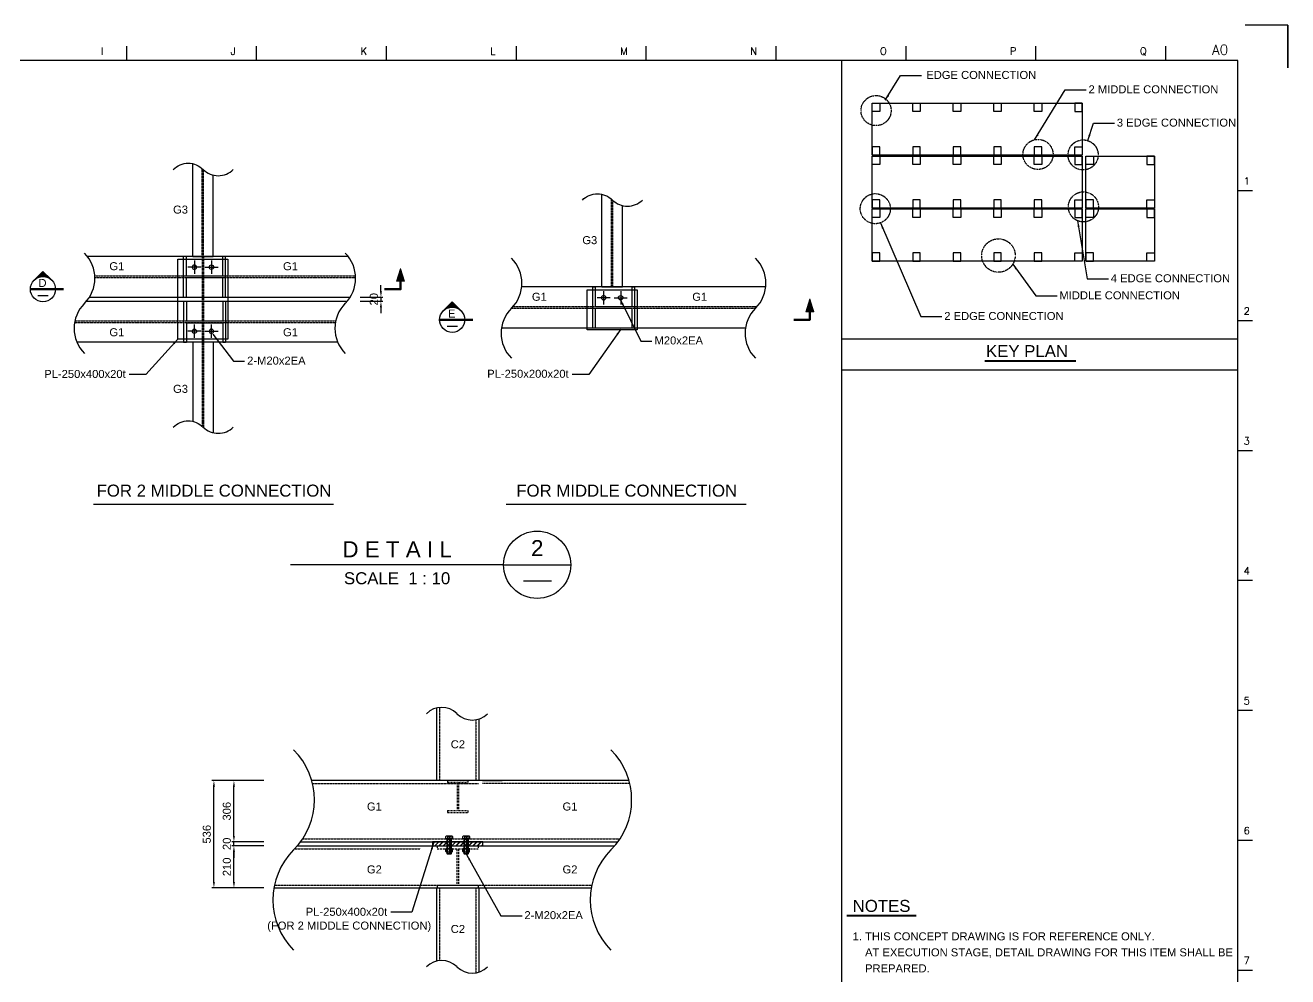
# Model space of a CAD drawing. Header units: millimetres. Extents: x 415966 to 487306, y -108951 to -17325.
# Drawn here: x 428319 to 434627, y -105294 to -100541 of the extents above; entities that cross this region are included whole.
import ezdxf
from ezdxf.enums import TextEntityAlignment as Align

# ---------------------------------------------------------------- set-up
doc = ezdxf.new("R2010")
doc.units = ezdxf.units.MM
doc.header["$LTSCALE"] = 2
for name, pattern in [('CENTER', [2, 1.25, -0.25, 0.25, -0.25]), ('CENTER1', [23.5, 20, -1.25, 1, -1.25]), ('HIDDEN', [0.375, 0.25, -0.125]), ('PHANTOM2', [31.75, 15.875, -3.175, 3.175, -3.175, 3.175, -3.175])]:
    doc.linetypes.add(name, pattern=pattern)
doc.layers.get('Defpoints').update_dxf_attribs({"color": 250})
for name, color, linetype in [('C_BLOCK', 7, 'Continuous'), ('C_CEN', 1, 'CENTER'), ('C_COLUMN-01', 2, 'Continuous'), ('C_GIRDER', 2, 'Continuous'), ('C_HAT', 253, 'Continuous'), ('C_TEXT_01', 2, 'Continuous'), ('CEN', 1, 'CENTER1'), ('DIM-SCALE', 7, 'Continuous'), ('finish', 1, 'Continuous'), ('TAN-TIT', 30, 'Continuous'), ('TITLE', 7, 'Continuous'), ('나사산', 1, 'Continuous'), ('중심선', 1, 'CENTER')]:
    doc.layers.add(name, color=color, linetype=linetype)
doc.styles.add('Arial', font='arial.ttf')
doc.styles.add('COM', font='COMPLEX', dxfattribs={"height": 5})
doc.dimstyles.new('일반도면_0010', dxfattribs={"dimtxt": 40, "dimasz": 30, "dimexe": 10, "dimexo": 50, "dimgap": 15, "dimtad": 1, "dimdec": 0, "dimzin": 0, "dimdsep": 46, "dimtxsty": 'Arial', "dimcen": -50, "dimclrd": 7, "dimclre": 7, "dimclrt": 2, "dimadec": 8, "dimazin": 0, "dimtfac": 1, "dimtdec": 0, "dimtix": 1, "dimtmove": 2, "dimatfit": 3, "dimfxl": 1, "dimtolj": 1, "dimtzin": 0, "dimarcsym": 0})

# ---------------------------------------------------------------- blocks, each defined once
blk = doc.blocks.new('BORDER')
at = {"layer": 'TAN-TIT', "linetype": 'Continuous'}
for p, q in [((23780, 16820), (23356, 16820)), ((23780, 16396), (23780, 16820)), ((23780, 16820), (23780, 16396))]:
    blk.add_line(p, q, dxfattribs=at)
at = {"layer": 'TAN-TIT'}
for p, q in [((12178, 16468), (12178, 16612)), ((13476, 16468), (13476, 16612)), ((14774, 16468), (14774, 16612)), ((16072, 16468), (16072, 16612)), ((17370, 16468), (17370, 16612)), ((18668, 16468), (18668, 16612)), ((19966, 16468), (19966, 16612)), ((21263, 16468), (21263, 16612)), ((22561, 16468), (22561, 16612)), ((23282, 16468), (498, 16468)), ((19324, 4632), (19324, 16468)), ((23282, 352), (23282, 16468)), ((23282, 15170), (23427, 15170)), ((23282, 13872), (23427, 13872)), ((23282, 12574), (23427, 12574)), ((23282, 11277), (23427, 11277)), ((23282, 9979), (23427, 9979)), ((23282, 8681), (23427, 8681)), ((23282, 7383), (23427, 7383))]:
    blk.add_line(p, q, dxfattribs=at)
at = {"layer": 'TAN-TIT', "style": 'COM'}
for s, height, p in [('I', 72.1, (11919, 16526)), ('J', 72.1, (13217, 16526)), ('K', 72.1, (14515, 16526)), ('L', 72.1, (15812, 16526)), ('M', 72.1, (17110, 16526)), ('N', 72.1, (18408, 16526)), ('O', 72.1, (19706, 16526)), ('P', 72.1, (21004, 16526)), ('Q', 72.1, (22302, 16526)), ('A0', 100, (23023, 16526)), ('1', 72.1, (23340, 15228)), ('2', 72.1, (23340, 13930)), ('3', 72.1, (23340, 12632)), ('4', 72.1, (23340, 11334)), ('5', 72.1, (23340, 10036)), ('6', 72.1, (23340, 8739)), ('7', 72.1, (23340, 7441))]:
    blk.add_text(s, height=height, dxfattribs=at).set_placement(p)
blk = doc.blocks.new('MS')
at = {"layer": 'C_BLOCK', "color": 1, "linetype": 'Continuous', "lineweight": 13}
for p, q in [((-8.67, 3.56), (-7, 8.89)), ((-8.58, 3.62), (-7, 8.68)), ((-8.5, 3.69), (-7, 8.47)), ((-8.41, 3.75), (-7, 8.26)), ((-8.33, 3.81), (-7, 8.06)), ((-8.24, 3.87), (-7, 7.85)), ((-8.16, 3.94), (-7, 7.64)), ((-8.07, 4), (-7, 7.43)), ((-7.99, 4.06), (-7, 7.22)), ((-7.9, 4.12), (-7, 7.01)), ((-7.82, 4.19), (-7, 6.8)), ((-7.73, 4.25), (-7, 6.59)), ((-7.65, 4.31), (-7, 6.39)), ((-7.56, 4.37), (-7, 6.18)), ((-7.48, 4.43), (-7, 5.97)), ((-7.39, 4.5), (-7, 5.76)), ((-7.31, 4.56), (-7, 5.55)), ((-7, 8.89), (-5.33, 3.56)), ((-7, 8.68), (-5.42, 3.62)), ((-7, 8.47), (-5.5, 3.69)), ((-7, 8.26), (-5.59, 3.75)), ((-7, 8.06), (-5.67, 3.81)), ((-7, 7.85), (-5.76, 3.87)), ((-7, 7.64), (-5.84, 3.94)), ((-7, 7.43), (-5.93, 4)), ((-7, 7.22), (-6.01, 4.06)), ((-7, 7.01), (-6.1, 4.12)), ((-7, 6.8), (-6.18, 4.19)), ((-7, 6.59), (-6.27, 4.25)), ((-7, 6.39), (-6.35, 4.31)), ((-7, 6.18), (-6.44, 4.37)), ((-7, 5.97), (-6.52, 4.43)), ((-7, 5.76), (-6.61, 4.5)), ((-7, 5.55), (-6.69, 4.56)), ((-5.33, 3.56), (-8.67, 3.56)), ((-5.42, 3.62), (-8.58, 3.62)), ((-5.5, 3.69), (-8.5, 3.69)), ((-5.59, 3.75), (-8.41, 3.75)), ((-5.67, 3.81), (-8.33, 3.81)), ((-5.76, 3.87), (-8.24, 3.87)), ((-5.84, 3.94), (-8.16, 3.94)), ((-5.93, 4), (-8.07, 4)), ((-6.01, 4.06), (-7.99, 4.06)), ((-6.1, 4.12), (-7.9, 4.12)), ((-6.18, 4.19), (-7.82, 4.19)), ((-6.27, 4.25), (-7.73, 4.25)), ((-6.35, 4.31), (-7.65, 4.31)), ((-6.44, 4.37), (-7.56, 4.37)), ((-6.52, 4.43), (-7.48, 4.43)), ((-6.61, 4.5), (-7.39, 4.5)), ((-6.69, 4.56), (-7.31, 4.56)), ((-7.22, 4.62), (-7, 5.34)), ((-6.78, 4.62), (-7.22, 4.62)), ((-7.14, 4.68), (-7, 5.13)), ((-6.86, 4.68), (-7.14, 4.68)), ((-7.06, 4.75), (-7, 4.92)), ((-6.94, 4.75), (-7.06, 4.75)), ((-7, 5.34), (-6.78, 4.62)), ((-7, 5.13), (-6.86, 4.68)), ((-7, 4.92), (-6.94, 4.75))]:
    blk.add_line(p, q, dxfattribs=at)
at = {"layer": 'C_BLOCK', "color": 3, "linetype": 'Continuous', "lineweight": 70, "flags": 128}
blk.add_lwpolyline([(-7, 3.5), (-7, 0), (0, 0)], dxfattribs=at)
at = {"layer": 'C_BLOCK', "color": 1, "linetype": 'Continuous', "lineweight": 13}
blk.add_3dface([(-8.75, 3.5), (-7, 9.1), (-5.25, 3.5)], dxfattribs=at)
blk = doc.blocks.new('A$C6AB61D0B')
at = {"layer": 'C_GIRDER'}
for p, q in [((-107.07, 14.2), (97.93, 14.2)), ((-107.07, 14.2), (-107.07, 0)), ((-107.07, 0), (-9.14, 0)), ((-9.14, 0), (-9.14, -181.6)), ((0, 0), (97.93, 0)), ((0, 0), (0, -181.6)), ((97.93, 14.2), (97.93, 0)), ((-107.07, -181.6), (-9.14, -181.6)), ((-107.07, -181.6), (-107.07, -195.8)), ((0, -181.6), (97.93, -181.6)), ((97.93, -181.6), (97.93, -195.8)), ((-107.07, -195.8), (97.93, -195.8))]:
    blk.add_line(p, q, dxfattribs=at)
blk = doc.blocks.new('A$C3695130B')
at = {"layer": 'C_TEXT_01'}
blk.add_circle((0, 0), 11, dxfattribs=at)
at = {"layer": 'CEN', "ltscale": 0.5}
for p, q in [((33, 0), (-33, 0)), ((0, -33), (0, 33))]:
    blk.add_line(p, q, dxfattribs=at)
blk = doc.blocks.new('*D309')
at = {"layer": 'Defpoints', "color": 0}
for p in [(429942, -101899.8), (429942, -101919.8), (430095.9, -101919.8)]:
    blk.add_point(p, dxfattribs=at)
at = {"layer": 'DIM-SCALE', "color": 7, "lineweight": -2}
for p, q in [((430095.9, -101869.8), (430095.9, -101839.8)), ((429992, -101899.8), (430105.9, -101899.8)), ((429992, -101919.8), (430105.9, -101919.8)), ((430095.9, -101899.8), (430095.9, -101919.8)), ((430095.9, -101949.8), (430095.9, -101979.8))]:
    blk.add_line(p, q, dxfattribs=at)
at = {"layer": 'DIM-SCALE', "color": 7}
for points in [[(430090.9, -101869.8), (430100.9, -101869.8), (430095.9, -101899.8)], [(430090.9, -101949.8), (430100.9, -101949.8), (430095.9, -101919.8)]]:
    blk.add_solid(points, dxfattribs=at)
at = {"layer": 'DIM-SCALE', "color": 2, "insert": (430060.5, -101909.8), "char_height": 40, "attachment_point": 5, "rotation": 90, "style": 'Arial'}
blk.add_mtext('\\A1;20', dxfattribs=at)
blk = doc.blocks.new('*D310')
at = {"layer": 'Defpoints', "color": 0}
for p in [(429361.4, -104639.9), (429561.4, -104639.9), (429561.4, -104849.9)]:
    blk.add_point(p, dxfattribs=at)
at = {"layer": 'DIM-SCALE', "color": 7, "lineweight": -2}
for p, q in [((429511.4, -104639.9), (429351.4, -104639.9)), ((429361.4, -104819.9), (429361.4, -104669.9)), ((429511.4, -104849.9), (429351.4, -104849.9))]:
    blk.add_line(p, q, dxfattribs=at)
at = {"layer": 'DIM-SCALE', "color": 7}
for points in [[(429356.4, -104669.9), (429366.4, -104669.9), (429361.4, -104639.9)], [(429356.4, -104819.9), (429366.4, -104819.9), (429361.4, -104849.9)]]:
    blk.add_solid(points, dxfattribs=at)
at = {"layer": 'DIM-SCALE', "color": 2, "insert": (429326, -104744.9), "char_height": 40, "attachment_point": 5, "rotation": 90, "style": 'Arial'}
blk.add_mtext('\\A1;210', dxfattribs=at)
blk = doc.blocks.new('*D311')
at = {"layer": 'Defpoints', "color": 0}
for p in [(429361.4, -104619.9), (429561.4, -104619.9), (429561.4, -104639.9)]:
    blk.add_point(p, dxfattribs=at)
at = {"layer": 'DIM-SCALE', "color": 7, "lineweight": -2}
for p, q in [((429361.4, -104589.9), (429361.4, -104559.9)), ((429511.4, -104619.9), (429351.4, -104619.9)), ((429511.4, -104639.9), (429351.4, -104639.9)), ((429361.4, -104639.9), (429361.4, -104619.9)), ((429361.4, -104669.9), (429361.4, -104699.9))]:
    blk.add_line(p, q, dxfattribs=at)
at = {"layer": 'DIM-SCALE', "color": 7}
for points in [[(429356.4, -104589.9), (429366.4, -104589.9), (429361.4, -104619.9)], [(429356.4, -104669.9), (429366.4, -104669.9), (429361.4, -104639.9)]]:
    blk.add_solid(points, dxfattribs=at)
at = {"layer": 'DIM-SCALE', "color": 2, "insert": (429326, -104629.9), "char_height": 40, "attachment_point": 5, "rotation": 90, "style": 'Arial'}
blk.add_mtext('\\A1;20', dxfattribs=at)
blk = doc.blocks.new('*D312')
at = {"layer": 'Defpoints', "color": 0}
for p in [(429361.4, -104313.9), (429561.4, -104313.9), (429561.4, -104619.9)]:
    blk.add_point(p, dxfattribs=at)
at = {"layer": 'DIM-SCALE', "color": 7, "lineweight": -2}
for p, q in [((429511.4, -104313.9), (429351.4, -104313.9)), ((429361.4, -104589.9), (429361.4, -104343.9)), ((429511.4, -104619.9), (429351.4, -104619.9))]:
    blk.add_line(p, q, dxfattribs=at)
at = {"layer": 'DIM-SCALE', "color": 7}
for points in [[(429356.4, -104343.9), (429366.4, -104343.9), (429361.4, -104313.9)], [(429356.4, -104589.9), (429366.4, -104589.9), (429361.4, -104619.9)]]:
    blk.add_solid(points, dxfattribs=at)
at = {"layer": 'DIM-SCALE', "color": 2, "insert": (429325.9, -104466.9), "char_height": 40, "attachment_point": 5, "rotation": 90, "style": 'Arial'}
blk.add_mtext('\\A1;306', dxfattribs=at)
blk = doc.blocks.new('*D313')
at = {"layer": 'Defpoints', "color": 0}
for p in [(429261.4, -104313.9), (429561.4, -104313.9), (429561.4, -104849.9)]:
    blk.add_point(p, dxfattribs=at)
at = {"layer": 'DIM-SCALE', "color": 7, "lineweight": -2}
for p, q in [((429511.4, -104313.9), (429251.4, -104313.9)), ((429261.4, -104819.9), (429261.4, -104343.9)), ((429511.4, -104849.9), (429251.4, -104849.9))]:
    blk.add_line(p, q, dxfattribs=at)
at = {"layer": 'DIM-SCALE', "color": 7}
for points in [[(429256.4, -104343.9), (429266.4, -104343.9), (429261.4, -104313.9)], [(429256.4, -104819.9), (429266.4, -104819.9), (429261.4, -104849.9)]]:
    blk.add_solid(points, dxfattribs=at)
at = {"layer": 'DIM-SCALE', "color": 2, "insert": (429225.9, -104581.9), "char_height": 40, "attachment_point": 5, "rotation": 90, "style": 'Arial'}
blk.add_mtext('\\A1;536', dxfattribs=at)
blk = doc.blocks.new('A$C33CA6C21')
at = {"layer": 'finish', "linetype": 'HIDDEN', "ltscale": 20}
for p, q in [((0, 160), (102, 160)), ((0, 160), (0, 149.7)), ((0, 149.7), (47.7, 149.7)), ((47.7, 149.7), (47.7, 10.3)), ((54.3, 149.7), (102, 149.7)), ((54.3, 149.7), (54.3, 10.3)), ((102, 160), (102, 149.7)), ((0, 10.3), (47.7, 10.3)), ((0, 10.3), (0, 0)), ((0, 0), (102, 0)), ((54.3, 10.3), (102, 10.3)), ((102, 10.3), (102, 0))]:
    blk.add_line(p, q, dxfattribs=at)
blk = doc.blocks.new('A$C5D310A69')
at = {"layer": 'finish', "linetype": 'HIDDEN', "ltscale": 20}
for p, q in [((0, 0), (205, 0)), ((0, 0), (0, -14.2)), ((205, 0), (205, -14.2)), ((0, -14.2), (97.93, -14.2)), ((97.93, -14.2), (97.93, -195.8)), ((107.07, -14.2), (205, -14.2)), ((107.07, -14.2), (107.07, -195.8)), ((0, -195.8), (97.93, -195.8)), ((0, -195.8), (0, -210)), ((0, -210), (205, -210)), ((107.07, -195.8), (205, -195.8)), ((205, -195.8), (205, -210))]:
    blk.add_line(p, q, dxfattribs=at)

msp = doc.modelspace()

# ---------------------------------------------------------------- hatches: boundary and pattern name
at = {"layer": 'C_HAT'}
h = msp.add_hatch(dxfattribs=at)
h.set_pattern_fill('STEEL1', color=256, scale=20, style=0)
h.set_pattern_definition([(45, (-144081.775, -82761.737), (-10.6066017, 10.6066017), []), (45, (-144080.775, -82761.737), (-10.6066017, 10.6066017), [])])
h.paths.add_polyline_path([(430604.3, -104639.9), (430604.3, -104619.9), (430354.3, -104619.9), (430354.3, -104639.9)])

# ---------------------------------------------------------------- linework, layer by layer
for p, q in [((428660.4, -102932.7), (429859.4, -102932.7)), ((430722.4, -102932.7), (431921.4, -102932.7)), ((430421.8, -104592.3), (430419.5, -104593.6)), ((430419.5, -104605.3), (430419.5, -104593.6)), ((430454.1, -104605.3), (430419.5, -104605.3)), ((430451.8, -104592.3), (430421.8, -104592.3)), ((430426.8, -104680.1), (430426.8, -104605.3)), ((430446.8, -104608.4), (430426.8, -104608.4)), ((430428.2, -104593.6), (430428.2, -104605.3)), ((430445.5, -104593.6), (430445.5, -104605.3)), ((430446.8, -104605.3), (430446.8, -104680.1)), ((430454.1, -104593.6), (430451.8, -104592.3)), ((430454.1, -104593.6), (430454.1, -104605.3)), ((430506.9, -104592.3), (430504.5, -104593.6)), ((430504.5, -104605.3), (430504.5, -104593.6)), ((430539.2, -104605.3), (430504.5, -104605.3)), ((430536.9, -104592.3), (430506.9, -104592.3)), ((430511.9, -104680.1), (430511.9, -104605.3)), ((430531.9, -104608.4), (430511.9, -104608.4)), ((430513.2, -104593.6), (430513.2, -104605.3)), ((430530.5, -104593.6), (430530.5, -104605.3)), ((430531.9, -104605.3), (430531.9, -104680.1)), ((430539.2, -104593.6), (430536.9, -104592.3)), ((430539.2, -104593.6), (430539.2, -104605.3)), ((430419.5, -104655.4), (430421.8, -104654.1)), ((430419.5, -104668.8), (430419.5, -104655.4)), ((430419.5, -104668.8), (430421.8, -104670.1)), ((430421.8, -104654.1), (430451.8, -104654.1)), ((430421.8, -104670.1), (430451.8, -104670.1)), ((430446.8, -104680.1), (430426.8, -104680.1)), ((430428.2, -104681.5), (430426.8, -104680.1)), ((430428.2, -104668.8), (430428.2, -104655.4)), ((430445.5, -104681.5), (430428.2, -104681.5)), ((430445.5, -104668.8), (430445.5, -104655.4)), ((430446.8, -104680.1), (430445.5, -104681.5)), ((430451.8, -104654.1), (430454.1, -104655.4)), ((430451.8, -104670.1), (430454.1, -104668.8)), ((430454.1, -104668.8), (430454.1, -104655.4)), ((430504.5, -104655.4), (430506.9, -104654.1)), ((430504.5, -104668.8), (430504.5, -104655.4)), ((430504.5, -104668.8), (430506.9, -104670.1)), ((430506.9, -104654.1), (430536.9, -104654.1)), ((430506.9, -104670.1), (430536.9, -104670.1)), ((430531.9, -104680.1), (430511.9, -104680.1)), ((430513.2, -104681.5), (430511.9, -104680.1)), ((430513.2, -104668.8), (430513.2, -104655.4)), ((430530.5, -104681.5), (430513.2, -104681.5)), ((430530.5, -104668.8), (430530.5, -104655.4)), ((430531.9, -104680.1), (430530.5, -104681.5)), ((430536.9, -104654.1), (430539.2, -104655.4)), ((430536.9, -104670.1), (430539.2, -104668.8)), ((430539.2, -104668.8), (430539.2, -104655.4))]:
    msp.add_line(p, q)
for centre, radius, start, end in [((430423.8, -104600), 7.66, 55.59101, 124.40899), ((430436.8, -104622.4), 30, 73.21986, 106.78014), ((430449.8, -104600), 7.66, 55.59101, 124.40899), ((430508.9, -104600), 7.66, 55.59101, 124.40899), ((430521.9, -104622.4), 30, 73.21986, 106.78014), ((430534.9, -104600), 7.66, 55.59101, 124.40899), ((430423.8, -104661.8), 7.66, 55.59101, 124.40899), ((430423.8, -104662.4), 7.66, 235.59101, 304.40899), ((430437, -104684.1), 30, 90.40019, 107.1986), ((430437, -104640.1), 30, 252.8014, 269.59981), ((430436.6, -104684.1), 30, 72.8014, 89.59981), ((430436.6, -104640.1), 30, 270.40019, 287.1986), ((430449.8, -104661.8), 7.66, 55.59101, 124.40899), ((430449.8, -104662.4), 7.66, 235.59101, 304.40899), ((430508.9, -104661.8), 7.66, 55.59101, 124.40899), ((430508.9, -104662.4), 7.66, 235.59101, 304.40899), ((430522.1, -104684.1), 30, 90.40019, 107.1986), ((430522.1, -104640.1), 30, 252.8014, 269.59981), ((430521.7, -104684.1), 30, 72.8014, 89.59981), ((430521.7, -104640.1), 30, 270.40019, 287.1986), ((430534.9, -104661.8), 7.66, 55.59101, 124.40899), ((430534.9, -104662.4), 7.66, 235.59101, 304.40899)]:
    msp.add_arc(centre, radius, start, end)
at = {"layer": 'C_BLOCK', "color": 1, "linetype": 'Continuous', "lineweight": 13}
for p, q in [((428407.3, -101770.9), (428362.3, -101815.8)), ((428370, -101809.2), (428369.5, -101808.7)), ((428370.9, -101808.5), (428370.3, -101807.9)), ((428371.9, -101807.8), (428371.1, -101807.1)), ((428372.9, -101807.2), (428372, -101806.2)), ((428373.9, -101806.5), (428372.8, -101805.4)), ((428375, -101805.9), (428373.6, -101804.6)), ((428376, -101805.3), (428374.5, -101803.7)), ((428377.1, -101804.7), (428375.3, -101802.9)), ((428378.2, -101804.1), (428376.1, -101802.1)), ((428379.3, -101803.5), (428377, -101801.2)), ((428380.4, -101803), (428377.8, -101800.4)), ((428381.5, -101802.5), (428378.6, -101799.6)), ((428382.7, -101802), (428379.5, -101798.7)), ((428383.9, -101801.5), (428380.3, -101797.9)), ((428385.1, -101801), (428381.1, -101797.1)), ((428386.3, -101800.6), (428382, -101796.2)), ((428387.5, -101800.1), (428382.8, -101795.4)), ((428388.8, -101799.7), (428383.6, -101794.6)), ((428390.1, -101799.3), (428384.5, -101793.7)), ((428391.4, -101799), (428385.3, -101792.9)), ((428392.7, -101798.7), (428386.1, -101792.1)), ((428394.1, -101798.3), (428387, -101791.2)), ((428395.5, -101798.1), (428387.8, -101790.4)), ((428396.9, -101797.8), (428388.6, -101789.6)), ((428398.3, -101797.6), (428389.5, -101788.7)), ((428399.8, -101797.4), (428390.3, -101787.9)), ((428401.3, -101797.2), (428391.1, -101787.1)), ((428402.8, -101797.1), (428392, -101786.2)), ((428404.4, -101797), (428392.8, -101785.4)), ((428406, -101797), (428393.6, -101784.6)), ((428407.7, -101797), (428394.5, -101783.7)), ((428409.4, -101797), (428395.3, -101782.9)), ((428411.1, -101797), (428396.1, -101782.1)), ((428412.9, -101797.2), (428397, -101781.2)), ((428414.8, -101797.4), (428397.8, -101780.4)), ((428416.7, -101797.7), (428398.6, -101779.6)), ((428418.7, -101798), (428399.5, -101778.7)), ((428420.8, -101798.4), (428400.3, -101777.9)), ((428423, -101798.9), (428401.1, -101777.1)), ((428425.3, -101799.6), (428402, -101776.2)), ((428427.8, -101800.4), (428402.8, -101775.4)), ((428430.4, -101801.4), (428403.6, -101774.6)), ((428433.3, -101802.6), (428404.5, -101773.7)), ((428436.6, -101804.2), (428405.3, -101772.9)), ((428440.5, -101806.4), (428406.1, -101772.1)), ((428446.1, -101810.4), (428407, -101771.2)), ((428451.2, -101814.9), (428407.3, -101770.9)), ((428362.3, -101815.8), (428360.8, -101817.5)), ((428362.8, -101815.4), (428362.8, -101815.4)), ((428363.6, -101814.6), (428363.6, -101814.6)), ((428364.5, -101813.8), (428364.5, -101813.7)), ((428365.4, -101813), (428365.3, -101812.9)), ((428366.2, -101812.2), (428366.1, -101812.1)), ((428367.2, -101811.4), (428367, -101811.2)), ((428368.1, -101810.7), (428367.8, -101810.4)), ((428369, -101809.9), (428368.6, -101809.6)), ((430452, -101923.4), (430407.1, -101968.4)), ((430454.1, -101949.5), (430440.1, -101935.4)), ((430455.9, -101949.6), (430440.9, -101934.6)), ((430457.7, -101949.7), (430441.7, -101933.8)), ((430459.6, -101949.9), (430442.6, -101932.9)), ((430461.5, -101950.2), (430443.4, -101932.1)), ((430463.5, -101950.5), (430444.2, -101931.3)), ((430465.6, -101951), (430445.1, -101930.4)), ((430467.8, -101951.5), (430445.9, -101929.6)), ((430470.1, -101952.1), (430446.7, -101928.8)), ((430472.5, -101952.9), (430447.6, -101927.9)), ((430475.2, -101953.9), (430448.4, -101927.1)), ((430478.1, -101955.2), (430449.2, -101926.3)), ((430481.4, -101956.7), (430450.1, -101925.4)), ((430485.3, -101959), (430450.9, -101924.6)), ((430490.9, -101962.9), (430451.7, -101923.8)), ((430496, -101967.4), (430452, -101923.4)), ((430407.1, -101968.4), (430405.6, -101970)), ((430407.6, -101967.9), (430407.6, -101967.9)), ((430408.4, -101967.1), (430408.4, -101967.1)), ((430409.3, -101966.3), (430409.2, -101966.3)), ((430410.1, -101965.5), (430410.1, -101965.4)), ((430411, -101964.7), (430410.9, -101964.6)), ((430411.9, -101964), (430411.7, -101963.8)), ((430412.8, -101963.2), (430412.6, -101962.9)), ((430413.8, -101962.5), (430413.4, -101962.1)), ((430414.7, -101961.8), (430414.2, -101961.3)), ((430415.7, -101961.1), (430415.1, -101960.4)), ((430416.7, -101960.4), (430415.9, -101959.6)), ((430417.7, -101959.7), (430416.7, -101958.8)), ((430418.7, -101959.1), (430417.6, -101957.9)), ((430419.7, -101958.4), (430418.4, -101957.1)), ((430420.8, -101957.8), (430419.2, -101956.3)), ((430421.8, -101957.2), (430420.1, -101955.4)), ((430422.9, -101956.6), (430420.9, -101954.6)), ((430424, -101956.1), (430421.7, -101953.8)), ((430425.2, -101955.5), (430422.6, -101952.9)), ((430426.3, -101955), (430423.4, -101952.1)), ((430427.4, -101954.5), (430424.2, -101951.3)), ((430428.6, -101954), (430425.1, -101950.4)), ((430429.8, -101953.5), (430425.9, -101949.6)), ((430431.1, -101953.1), (430426.7, -101948.8)), ((430432.3, -101952.7), (430427.6, -101947.9)), ((430433.6, -101952.3), (430428.4, -101947.1)), ((430434.8, -101951.9), (430429.2, -101946.3)), ((430436.2, -101951.5), (430430.1, -101945.4)), ((430437.5, -101951.2), (430430.9, -101944.6)), ((430438.8, -101950.9), (430431.7, -101943.8)), ((430440.2, -101950.6), (430432.6, -101942.9)), ((430441.6, -101950.4), (430433.4, -101942.1)), ((430443.1, -101950.1), (430434.2, -101941.3)), ((430444.6, -101949.9), (430435.1, -101940.4)), ((430446.1, -101949.8), (430435.9, -101939.6)), ((430447.6, -101949.7), (430436.7, -101938.8)), ((430449.2, -101949.6), (430437.6, -101937.9)), ((430450.8, -101949.5), (430438.4, -101937.1)), ((430452.4, -101949.5), (430439.2, -101936.3))]:
    msp.add_line(p, q, dxfattribs=at)
at = {"layer": 'C_BLOCK', "color": 3, "linetype": 'Continuous', "lineweight": 53}
for p, q in [((428509.4, -101859.8), (428344.4, -101859.8)), ((430554.2, -102012.3), (430389.2, -102012.3))]:
    msp.add_line(p, q, dxfattribs=at)
at = {"layer": 'C_BLOCK', "color": 2, "linetype": 'Continuous', "lineweight": 30}
for p, q in [((428381.6, -101891.2), (428433, -101891.2)), ((430426.3, -102043.8), (430477.8, -102043.8))]:
    msp.add_line(p, q, dxfattribs=at)
at = {"layer": 'C_BLOCK', "color": 1, "linetype": 'Continuous', "lineweight": 40}
for p, q in [((433113, -102217), (433568, -102217)), ((432423.7, -104987.8), (432770.5, -104987.8))]:
    msp.add_line(p, q, dxfattribs=at)
at = {"layer": 'C_BLOCK', "color": 2, "linetype": 'Continuous', "lineweight": 30}
for centre in [(428407.3, -101859.8), (430452, -102012.3)]:
    msp.add_circle(centre, 62.9, dxfattribs=at)
at = {"layer": 'C_BLOCK', "color": 1, "linetype": 'Continuous', "lineweight": 13}
for centre in [(428407.3, -101859.8), (430452, -102012.3)]:
    msp.add_arc(centre, 62.9, 44.43655, 137.68889, dxfattribs=at)
at = {"layer": 'C_CEN', "linetype": 'Continuous'}
for points in [[(429057.9, -101261.6, -0.414214), (429207.9, -101261.6, 0.414214), (429357.9, -101261.6)], [(431102.6, -101414.2, -0.414214), (431252.6, -101414.2, 0.414214), (431402.6, -101414.2)], [(429057.9, -102548.5, -0.414214), (429207.9, -102548.5, 0.414214), (429357.9, -102548.5)]]:
    msp.add_lwpolyline(points, format="xyb", dxfattribs=at)
for centre, radius, start, end in [((428489.9, -101805.3), 176.8, 315, 45), ((429792.6, -101805.3), 176.8, 315, 45), ((430623.4, -101829.8), 176.8, 315, 45), ((431842.2, -101829.8), 176.8, 315, 45), ((428739.9, -102055.3), 176.8, 135, 225), ((430042.6, -102055.3), 176.8, 135, 225), ((430873.4, -102079.8), 176.8, 135, 225), ((432092.2, -102079.8), 176.8, 135, 225), ((430399.7, -104056), 107.8, 45, 135), ((430552.1, -103903.6), 107.8, 225, 315), ((429409.7, -104410.4), 353.6, 315, 45), ((430995, -104410.4), 353.6, 315, 45), ((429909.7, -104910.4), 353.6, 135, 225), ((431495, -104910.4), 353.6, 135, 225), ((430399.7, -105320.6), 107.8, 45, 135), ((430552.1, -105168.2), 107.8, 225, 315)]:
    msp.add_arc(centre, radius, start, end, dxfattribs=at)
at = {"layer": 'C_COLUMN-01'}
for p, q in [((430374.3, -103951.3), (430374.3, -104313.9)), ((430584.3, -104006.5), (430584.3, -104313.9)), ((430374.3, -104849.9), (430374.3, -105215.9)), ((430584.3, -104849.9), (430584.3, -105271.1))]:
    msp.add_line(p, q, dxfattribs=at)
at = {"layer": 'C_GIRDER'}
for p, q in [((429155.4, -101695.8), (429155.4, -101233)), ((429257.4, -101695.8), (429257.4, -101289.6)), ((431200.2, -101848.3), (431200.2, -101385.5)), ((431302.2, -101848.3), (431302.2, -101442.1)), ((429155.4, -101695.8), (429257.4, -101695.8)), ((431200.2, -101848.3), (431302.2, -101848.3)), ((429155.4, -102123.8), (429155.4, -102519.9)), ((429257.4, -102123.8), (429257.4, -102576.5)), ((431335.1, -104313.9), (429749.9, -104313.9)), ((430583.3, -104313.9), (430485.3, -104313.9)), ((430603.3, -104313.9), (430701.3, -104313.9))]:
    msp.add_line(p, q, dxfattribs=at)
at = {"layer": 'C_GIRDER', "linetype": 'HIDDEN'}
for p, q in [((429203.1, -101695.8), (429203.1, -101256.9)), ((429209.7, -101695.8), (429209.7, -101261)), ((431247.9, -101848.3), (431247.9, -101409.4)), ((431254.5, -101848.3), (431254.5, -101413.6)), ((428666.3, -101793.5), (429969, -101793.5)), ((428666.6, -101802), (429969.4, -101802)), ((430748.6, -101954.6), (431967.4, -101954.6)), ((430756.5, -101946.1), (431975.3, -101946.1)), ((428565.5, -102026), (429868.3, -102026)), ((428567.2, -102017.5), (429869.9, -102017.5)), ((429203.1, -102123.8), (429203.1, -102544)), ((429209.7, -102123.8), (429209.7, -102550.4)), ((430388.5, -103951.3), (430388.5, -104313.9)), ((430570.1, -104009.9), (430570.1, -104313.9)), ((429753.7, -104328.5), (430472.3, -104328.5)), ((430485.3, -104328.5), (430583.3, -104328.5)), ((431338.9, -104328.5), (430603.3, -104328.5)), ((429703.6, -104605.3), (431289.9, -104605.3)), ((429665.8, -104654.1), (430293.3, -104654.1)), ((429564.2, -104835.7), (431149.4, -104835.7)), ((430388.5, -104849.9), (430388.5, -105213.5)), ((430570.1, -104849.9), (430570.1, -105274.5))]:
    msp.add_line(p, q, dxfattribs=at)
at = {"layer": 'C_GIRDER', "color": 6, "linetype": 'HIDDEN'}
for p, q in [((429203.1, -101695.8), (429203.1, -102123.8)), ((429209.7, -101695.8), (429209.7, -102123.8))]:
    msp.add_line(p, q, dxfattribs=at)
at = {"layer": 'C_GIRDER'}
for points in [[(432550.5, -100930.2), (433599.7, -100930.2), (433599.7, -101191), (432550.5, -101191)], [(432550.5, -100930.2), (432588.3, -100930.2), (432588.3, -100972.1), (432550.5, -100972.1)], [(432752.8, -100930.2), (432790.6, -100930.2), (432790.6, -100972.1), (432752.8, -100972.1)], [(432955.1, -100930.2), (432992.9, -100930.2), (432992.9, -100972.1), (432955.1, -100972.1)], [(433157.4, -100930.2), (433195.2, -100930.2), (433195.2, -100972.1), (433157.4, -100972.1)], [(433359.7, -100930.2), (433397.5, -100930.2), (433397.5, -100972.1), (433359.7, -100972.1)], [(433599.7, -100930.2), (433562, -100930.2), (433562, -100972.1), (433599.7, -100972.1)], [(432550.5, -101191), (432588.3, -101191), (432588.3, -101149), (432550.5, -101149)], [(432752.8, -101191), (432790.6, -101191), (432790.6, -101149), (432752.8, -101149)], [(432955.1, -101191), (432992.9, -101191), (432992.9, -101149), (432955.1, -101149)], [(433157.4, -101191), (433195.2, -101191), (433195.2, -101149), (433157.4, -101149)], [(433359.7, -101191), (433397.5, -101191), (433397.5, -101149), (433359.7, -101149)], [(433599.7, -101191), (433562, -101191), (433562, -101149), (433599.7, -101149)], [(432550.5, -101194.6), (433599.7, -101194.6), (433599.7, -101455.3), (432550.5, -101455.3)], [(432550.5, -101194.6), (432588.3, -101194.6), (432588.3, -101236.5), (432550.5, -101236.5)], [(432752.8, -101194.6), (432790.6, -101194.6), (432790.6, -101236.5), (432752.8, -101236.5)], [(432955.1, -101194.6), (432992.9, -101194.6), (432992.9, -101236.5), (432955.1, -101236.5)], [(433157.4, -101194.6), (433195.2, -101194.6), (433195.2, -101236.5), (433157.4, -101236.5)], [(433359.7, -101194.6), (433397.5, -101194.6), (433397.5, -101236.5), (433359.7, -101236.5)], [(433599.7, -101194.6), (433562, -101194.6), (433562, -101236.5), (433599.7, -101236.5)], [(433617.7, -101194.6), (433961.1, -101194.6), (433961.1, -101455.3), (433617.7, -101455.3)], [(433617.7, -101194.6), (433655.5, -101194.6), (433655.5, -101236.5), (433617.7, -101236.5)], [(433961.1, -101194.6), (433923.3, -101194.6), (433923.3, -101236.5), (433961.1, -101236.5)], [(432550.5, -101455.3), (432588.3, -101455.3), (432588.3, -101413.4), (432550.5, -101413.4)], [(432752.8, -101455.3), (432790.6, -101455.3), (432790.6, -101413.4), (432752.8, -101413.4)], [(432955.1, -101455.3), (432992.9, -101455.3), (432992.9, -101413.4), (432955.1, -101413.4)], [(433157.4, -101455.3), (433195.2, -101455.3), (433195.2, -101413.4), (433157.4, -101413.4)], [(433359.7, -101455.3), (433397.5, -101455.3), (433397.5, -101413.4), (433359.7, -101413.4)], [(433599.7, -101455.3), (433562, -101455.3), (433562, -101413.4), (433599.7, -101413.4)], [(433617.7, -101455.3), (433655.5, -101455.3), (433655.5, -101413.4), (433617.7, -101413.4)], [(433961.1, -101455.3), (433923.3, -101455.3), (433923.3, -101413.4), (433961.1, -101413.4)], [(432550.5, -101458.9), (433599.7, -101458.9), (433599.7, -101719.6), (432550.5, -101719.6)], [(432550.5, -101458.9), (432588.3, -101458.9), (432588.3, -101500.8), (432550.5, -101500.8)], [(432752.8, -101458.9), (432790.6, -101458.9), (432790.6, -101500.8), (432752.8, -101500.8)], [(432955.1, -101458.9), (432992.9, -101458.9), (432992.9, -101500.8), (432955.1, -101500.8)], [(433157.4, -101458.9), (433195.2, -101458.9), (433195.2, -101500.8), (433157.4, -101500.8)], [(433359.7, -101458.9), (433397.5, -101458.9), (433397.5, -101500.8), (433359.7, -101500.8)], [(433599.7, -101458.9), (433562, -101458.9), (433562, -101500.8), (433599.7, -101500.8)], [(433617.7, -101458.9), (433961.1, -101458.9), (433961.1, -101719.6), (433617.7, -101719.6)], [(433617.7, -101458.9), (433655.5, -101458.9), (433655.5, -101500.8), (433617.7, -101500.8)], [(433961.1, -101458.9), (433923.3, -101458.9), (433923.3, -101500.8), (433961.1, -101500.8)], [(432550.5, -101719.6), (432588.3, -101719.6), (432588.3, -101677.7), (432550.5, -101677.7)], [(432752.8, -101719.6), (432790.6, -101719.6), (432790.6, -101677.7), (432752.8, -101677.7)], [(432955.1, -101719.6), (432992.9, -101719.6), (432992.9, -101677.7), (432955.1, -101677.7)], [(433157.4, -101719.6), (433195.2, -101719.6), (433195.2, -101677.7), (433157.4, -101677.7)], [(433359.7, -101719.6), (433397.5, -101719.6), (433397.5, -101677.7), (433359.7, -101677.7)], [(433599.7, -101719.6), (433562, -101719.6), (433562, -101677.7), (433599.7, -101677.7)], [(433617.7, -101719.6), (433655.5, -101719.6), (433655.5, -101677.7), (433617.7, -101677.7)], [(433961.1, -101719.6), (433923.3, -101719.6), (433923.3, -101677.7), (433961.1, -101677.7)], [(430354.3, -104639.9), (430604.3, -104639.9), (430604.3, -104619.9), (430354.3, -104619.9)]]:
    msp.add_lwpolyline(points, close=True, dxfattribs=at)
for points in [[(429931.4, -101695.8), (428628.7, -101695.8)], [(432018, -101848.3), (430799.2, -101848.3)], [(428624.5, -101919.8), (429927.3, -101919.8)], [(428639.2, -101899.8), (429942, -101899.8)], [(430698.8, -102052.3), (431917.6, -102052.3)], [(429879.7, -102123.8), (428576.9, -102123.8)], [(429678.6, -104639.9), (431263.9, -104639.9)], [(429694.5, -104619.9), (431279.8, -104619.9)], [(429561.4, -104849.9), (431146.6, -104849.9)]]:
    msp.add_lwpolyline(points, dxfattribs=at)
at = {"layer": 'C_GIRDER', "color": 6}
for points in [[(429331.4, -102109.8), (429081.4, -102109.8), (429081.4, -101709.8), (429331.4, -101709.8)], [(431376.2, -102062.3), (431126.2, -102062.3), (431126.2, -101862.3), (431376.2, -101862.3)]]:
    msp.add_lwpolyline(points, close=True, dxfattribs=at)
at = {"layer": 'C_GIRDER', "color": 1, "linetype": 'PHANTOM2', "ltscale": 0.01}
for centre, radius in [((432569.7, -100967.6), 75.2), ((433378.8, -101186.4), 75.2), ((433604.1, -101189.1), 75.2), ((432566, -101457.6), 75.2), ((433605.9, -101448.7), 75.2), ((433181.2, -101691.5), 83.6)]:
    msp.add_circle(centre, radius, dxfattribs=at)
at = {"layer": 'TAN-TIT'}
for p, q in [((432398.5, -102107.4), (434377.8, -102107.4)), ((432398.5, -102262.9), (434377.8, -102262.9))]:
    msp.add_line(p, q, dxfattribs=at)
at = {"layer": 'TITLE', "color": 1, "linetype": 'Continuous'}
msp.add_line((430708.7, -103236.1), (429644.7, -103236.1), dxfattribs=at)
msp.add_lwpolyline([(430708.7, -103236.1), (431044.7, -103236.1)], dxfattribs=at)
at = {"layer": 'TITLE', "color": 2, "linetype": 'Continuous'}
msp.add_lwpolyline([(430807.9, -103315.9), (430947.5, -103315.9)], dxfattribs=at)
at = {"layer": 'TITLE', "color": 1, "linetype": 'Continuous'}
msp.add_circle((430876.7, -103236.1), 168, dxfattribs=at)
at = {"layer": '나사산'}
for p, q in [((430428.2, -104608.4), (430426.8, -104606.1)), ((430428.2, -104681.5), (430428.2, -104608.4)), ((430445.5, -104608.4), (430446.8, -104606.1)), ((430445.5, -104681.5), (430445.5, -104608.4)), ((430513.2, -104608.4), (430511.9, -104606.1)), ((430513.2, -104681.5), (430513.2, -104608.4)), ((430530.5, -104608.4), (430531.9, -104606.1)), ((430530.5, -104681.5), (430530.5, -104608.4))]:
    msp.add_line(p, q, dxfattribs=at)
at = {"layer": '중심선'}
for p, q in [((430436.8, -104590.3), (430436.8, -104683.5)), ((430521.9, -104590.3), (430521.9, -104683.5)), ((430436.8, -104652.1), (430436.8, -104672.1)), ((430521.9, -104652.1), (430521.9, -104672.1))]:
    msp.add_line(p, q, dxfattribs=at)

# ---------------------------------------------------------------- block references
at = {"xscale": 0.5, "yscale": 0.5, "zscale": 0.5}
msp.add_blockref('BORDER', (422736.6, -108951.5), dxfattribs=at)
at = {"layer": 'C_BLOCK', "color": 7, "linetype": 'Continuous', "lineweight": 0, "xscale": -11.42857142857143, "yscale": 11.42857142857143, "zscale": 11.42857142857143}
for p in [(430114.3, -101859.8), (432159.1, -102012.3)]:
    msp.add_blockref('MS', p, dxfattribs=at)
at = {"layer": 'C_GIRDER'}
for name, p, rotation in [('A$C6AB61D0B', (429123.9, -101792.7), 90), ('A$C3695130B', (429248.9, -101749.8), 180), ('A$C6AB61D0B', (431168.7, -101945.3), 90), ('A$C3695130B', (431293.7, -101902.3), 180)]:
    msp.add_blockref(name, p, dxfattribs=dict(at, rotation=rotation))
at = {"layer": 'C_GIRDER', "xscale": -1}
for name, p, rotation in [('A$C3695130B', (429163.9, -101749.8), 180), ('A$C3695130B', (431208.7, -101902.3), 180), ('A$C6AB61D0B', (429123.9, -102026.9), 90)]:
    msp.add_blockref(name, p, dxfattribs=dict(at, rotation=rotation))
at = {"layer": 'C_GIRDER'}
msp.add_blockref('A$C3695130B', (429163.9, -102069.8), dxfattribs=at)
at = {"layer": 'C_GIRDER', "xscale": -1}
msp.add_blockref('A$C3695130B', (429248.9, -102069.8), dxfattribs=at)
at = {"layer": 'finish', "linetype": 'HIDDEN'}
for name, p in [('A$C33CA6C21', (430428.3, -104473.9)), ('A$C5D310A69', (430376.8, -104639.9))]:
    msp.add_blockref(name, p, dxfattribs=at)

# ---------------------------------------------------------------- texts
at = {"layer": 'C_BLOCK', "color": 2, "linetype": 'Continuous', "lineweight": 30, "style": 'Arial'}
for s, p in [('D', (428405, -101828.5)), ('E', (430449.8, -101981.1))]:
    msp.add_text(s, height=40, dxfattribs=at).set_placement(p, align=Align.MIDDLE_CENTER)
at = {"layer": 'C_BLOCK', "color": 3, "ltscale": 10, "style": 'Arial'}
for s, p in [('KEY PLAN', (433323.9, -102217)), ('NOTES', (432597.1, -104987.8))]:
    msp.add_text(s, height=60, dxfattribs=at).set_placement(p, align=Align.BOTTOM_CENTER)
at = {"layer": 'C_TEXT_01', "style": 'Arial'}
for s, p in [('EDGE CONNECTION', (432820.6, -100809.6)), ('2 MIDDLE CONNECTION', (433631.2, -100881.4)), ('3 EDGE CONNECTION', (433772.7, -101047.7)), ('G3', (429057.3, -101482.1)), ('G3', (431102.1, -101634.7)), ('G1', (428739, -101764.9)), ('G1', (429606.6, -101764.9)), ('4 EDGE CONNECTION', (433742.4, -101825.1)), ('MIDDLE CONNECTION', (433485.8, -101910.2)), ('G1', (430850.1, -101917.5)), ('G1', (431651.4, -101917.5)), ('2 EDGE CONNECTION', (432910.5, -102013.6)), ('G1', (428739, -102094.7)), ('G1', (429606.6, -102094.7)), ('M20x2EA', (431462.8, -102135.6)), ('2-M20x2EA', (429427.4, -102236.4)), ('PL-250x400x20t', (428413.7, -102303)), ('PL-250x200x20t', (430626.9, -102302)), ('G3', (429057.3, -102377.4)), ('C2', (430444.6, -104152.7)), ('G1', (430025.9, -104463.4)), ('G1', (431003.2, -104463.4)), ('G2', (430025.9, -104777.6)), ('G2', (431003.2, -104777.6)), ('PL-250x400x20t', (429720.1, -104989.2)), ('(FOR 2 MIDDLE CONNECTION)', (429527.6, -105058.1)), ('2-M20x2EA', (430812.8, -105006)), ('C2', (430444.6, -105075.2))]:
    msp.add_text(s, height=40, dxfattribs=at).set_placement(p)
for s, p in [('1. THIS CONCEPT DRAWING IS FOR REFERENCE ONLY.', (432452.7, -105091.8)), ('    AT EXECUTION STAGE, DETAIL DRAWING FOR THIS ITEM SHALL BE', (432452.7, -105171.8)), ('    PREPARED.', (432452.7, -105251.8))]:
    msp.add_text(s, height=40, dxfattribs=at).set_placement(p, align=Align.MIDDLE_LEFT)
at = {"layer": 'TITLE', "color": 3, "ltscale": 10, "style": 'Arial'}
for s, height, p in [('FOR 2 MIDDLE CONNECTION', 60, (429261.9, -102895.7)), ('FOR MIDDLE CONNECTION', 60, (431323.9, -102895.7)), ('D E T A I L', 80, (430176.7, -103198.8))]:
    msp.add_text(s, height=height, dxfattribs=at).set_placement(p, align=Align.CENTER)
at = {"layer": 'TITLE', "color": 2, "ltscale": 10, "style": 'Arial'}
msp.add_text('2', height=80, dxfattribs=at).set_placement((430876.7, -103152.1), align=Align.MIDDLE)
at = {"layer": 'TITLE', "color": 2, "linetype": 'Continuous', "style": 'Arial'}
msp.add_text('SCALE  1 : 10', height=60, dxfattribs=at).set_placement((430176.7, -103273.4), align=Align.TOP_CENTER)

# ---------------------------------------------------------------- dimensions: what is measured, and where the dimension line sits
at = {"layer": 'DIM-SCALE'}
for base, p1, p2, angle, picture, middle in [((430095.9, -101919.8), (429942, -101899.8), (429942, -101919.8), 270, '*D309', (430060.5, -101909.8)), ((429261.4, -104313.9), (429561.4, -104849.9), (429561.4, -104313.9), 90, '*D313', (429225.9, -104581.9)), ((429361.4, -104313.9), (429561.4, -104619.9), (429561.4, -104313.9), 90, '*D312', (429325.9, -104466.9)), ((429361.4, -104619.9), (429561.4, -104639.9), (429561.4, -104619.9), 90, '*D311', (429326, -104629.9)), ((429361.4, -104639.9), (429561.4, -104849.9), (429561.4, -104639.9), 90, '*D310', (429326, -104744.9))]:
    dim = msp.add_linear_dim(base=base, p1=p1, p2=p2, angle=angle, dimstyle='일반도면_0010', dxfattribs=at)
    dim.commit()
    dim.dimension.update_dxf_attribs({"geometry": picture, "text_midpoint": middle})

# ---------------------------------------------------------------- leaders
for points in [[(432616, -100916), (432692, -100791.6), (432797.4, -100791.6)], [(433362, -101113.1), (433513.9, -100864.5), (433619.3, -100864.5)], [(433627.2, -101117.5), (433655.4, -101030.8), (433760.8, -101030.8)], [(432591.7, -101528.3), (432793.2, -101996.6), (432898.6, -101996.6)], [(433576.9, -101518.1), (433625.1, -101808.2), (433730.5, -101808.2)], [(433252.7, -101734.8), (433368.5, -101893.2), (433473.9, -101893.2)], [(431291.6, -101909.8), (431394.1, -102118.7), (431449.1, -102118.7)], [(431294.6, -102059.5), (431134.8, -102285), (431051.5, -102285)], [(429081.4, -102109.8), (428921.6, -102286), (428838.3, -102286)], [(429256.2, -102084.4), (429358.7, -102219.4), (429413.7, -102219.4)], [(430359, -104627.2), (430250.2, -104971.5), (430144.8, -104971.5)], [(430524, -104683.4), (430695.5, -104989), (430800.9, -104989)]]:
    msp.add_leader(points, dimstyle='일반도면_0010', dxfattribs=at)

doc.saveas('drawing.dxf')
